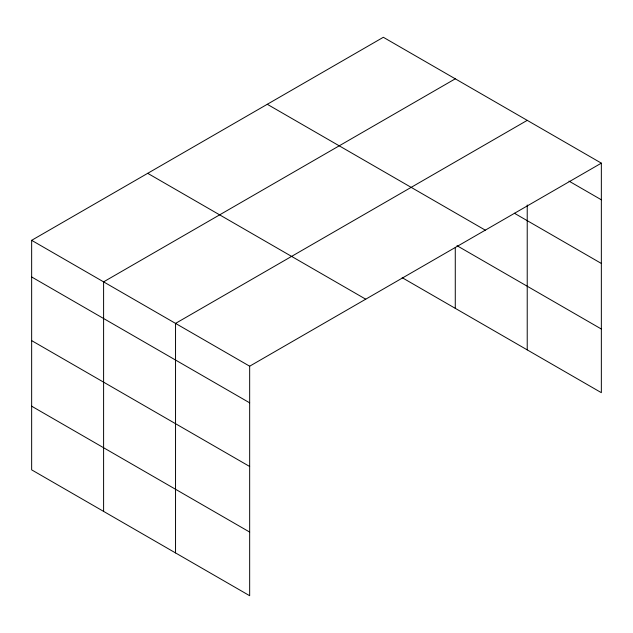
<?xml version="1.0" encoding="UTF-8"?>
<svg xmlns="http://www.w3.org/2000/svg" width="633" height="633" viewBox="0 0 633 633"><rect width="100%" height="100%" fill="white"/><g stroke="black" fill="none" stroke-linecap="round" stroke-linejoin="round"><path stroke-width="0.95" d="M527.226 204.981L527.226 349.875M402.177 277.681L601.35 392.674L601.35 163.148L383.337 37.284L31.65 240.326L31.65 469.852L249.663 595.716L249.663 366.198L31.65 240.326M455.277 78.816L103.598 281.859L103.598 511.385M527.226 120.357L175.539 323.4L175.539 552.925M249.663 366.198L601.35 163.148M568.972 181.101L601.35 199.791M514.376 213.234L601.35 263.447M267.276 104.287L485.297 230.159M456.994 245.683L601.35 329.025M147.703 173.323L365.724 299.187M31.65 276.969L249.663 402.833M31.65 340.617L249.663 466.489M31.65 406.196L249.663 532.068M455.277 247.63L455.277 308.342"/></g></svg>
